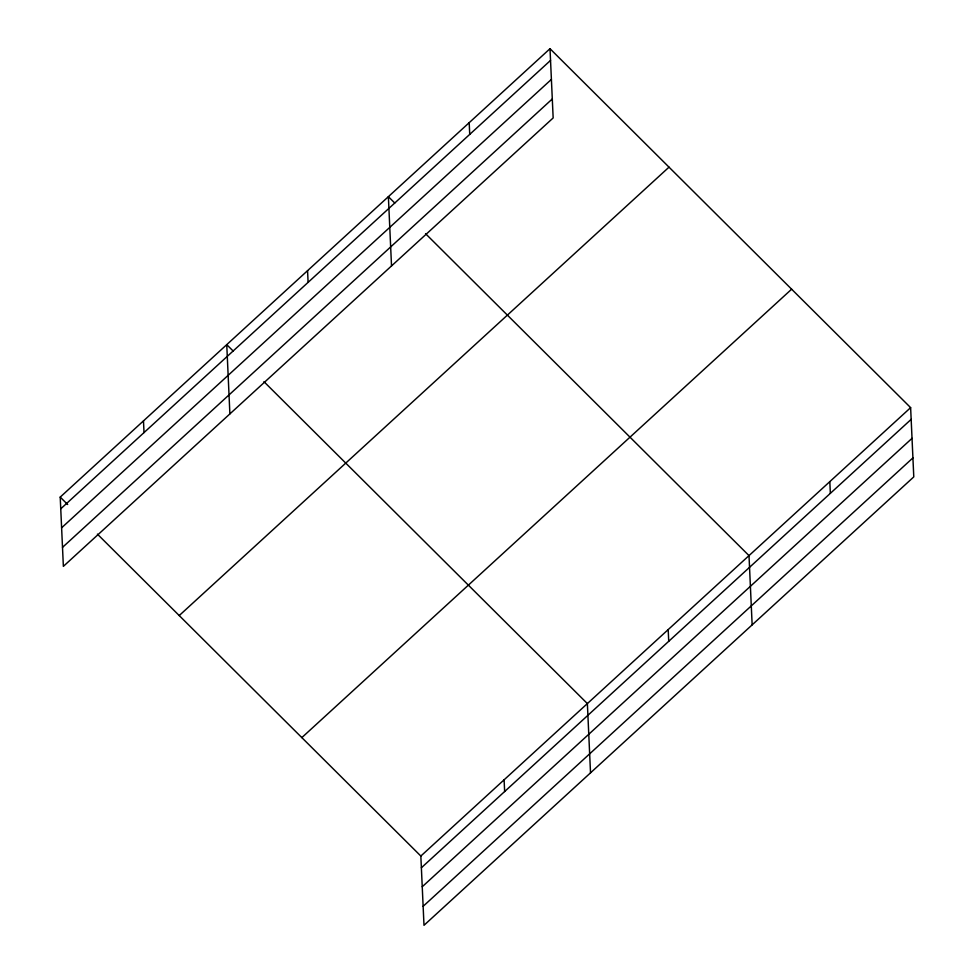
<?xml version="1.0" encoding="UTF-8"?>
<svg xmlns="http://www.w3.org/2000/svg" width="974" height="974" viewBox="0 0 974 974"><rect width="100%" height="100%" fill="white"/><g stroke="black" fill="none" stroke-linecap="round" stroke-linejoin="round"><path stroke-width="1.46" d="M550.006 48.7L553.159 117.951L63.371 566.357L60.218 497.105L550.006 48.7L910.629 407.643L913.782 476.895L423.994 925.3L420.841 856.049L97.412 534.129M60.753 508.818L550.541 60.4M61.618 527.798L551.406 79.393M62.506 547.364L552.295 98.958M179.228 615.556L669.016 167.151M301.843 737.598L791.631 289.193M420.841 856.049L910.629 407.643M421.377 867.761L911.165 419.356M422.241 886.742L912.029 438.337M423.13 906.307L912.918 457.902M394.75 203.018L388.382 196.675L391.524 265.926M425.565 233.687L749.006 555.618L752.147 624.87M233.127 350.993L226.747 344.65L229.888 413.901M263.942 381.662L587.371 703.593L590.524 772.845M60.218 497.105L67.656 504.508M829.824 481.631L830.347 493.331M668.188 629.606L668.724 641.306M504.106 779.821L504.642 791.533M469.2 122.687L469.724 134.388M307.565 270.662L308.101 282.363M143.482 420.878L144.018 432.578"/></g></svg>
